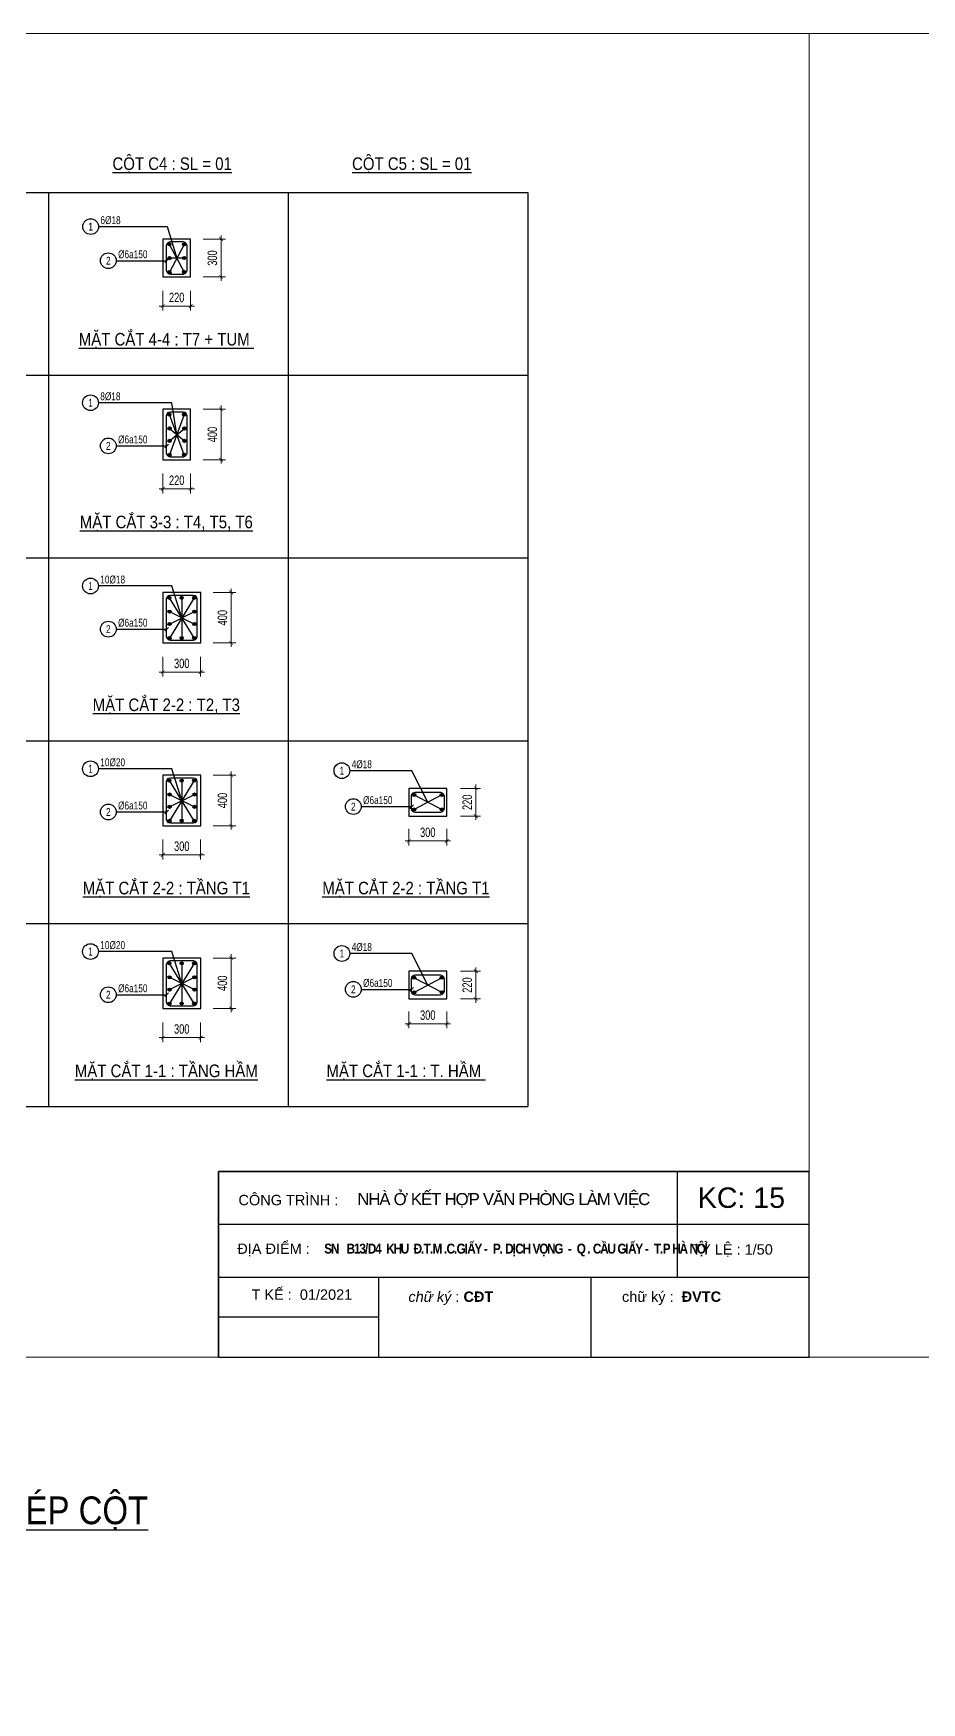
# Model space of a CAD drawing. Extents: x -165145 to 691808, y -202842 to 311040.
# Drawn here: x 641105 to 648149, y 172197 to 185438 of the extents above; entities that cross this region are included whole.
import ezdxf
from ezdxf.enums import TextEntityAlignment as Align

# ---------------------------------------------------------------- set-up
doc = ezdxf.new("R2010")
doc.units = 0
doc.header["$LTSCALE"] = 10
doc.header["$MEASUREMENT"] = 0
doc.linetypes.add('HIDDEN', pattern=[2.3807, 1.587, -0.7937])
doc.layers.get('0').update_dxf_attribs({"linetype": 'CONTINUOUS'})
doc.layers.get('Defpoints').update_dxf_attribs({"color": 5, "linetype": 'CONTINUOUS'})
doc.layers.add('GE_KC_NETKHUAT', color=9, linetype='HIDDEN', lineweight=20)
doc.layers.add('KHUNG', color=9, linetype='CONTINUOUS', lineweight=13)
for name, color, linetype in [('KC_BORDER', 3, 'CONTINUOUS'), ('KC_CHI', 1, 'CONTINUOUS'), ('KC_STEEL', 4, 'CONTINUOUS'), ('KC_STEEL_SNODE', 6, 'CONTINUOUS'), ('KC_TEXT_STEEL_NOTE', 2, 'CONTINUOUS'), ('KC_TEXT_TK', 2, 'CONTINUOUS'), ('KCS_BORDER', 3, 'CONTINUOUS'), ('KCS_DIM', 1, 'CONTINUOUS'), ('KCS_STEEL_SNODE', 6, 'CONTINUOUS'), ('KCS_TEXT', 2, 'CONTINUOUS')]:
    doc.layers.add(name, color=color, linetype=linetype)
doc.styles.add('KC_SMTEXT', font='arial.ttf', dxfattribs={"width": 0.7})
doc.styles.add('KCS_BIGTEXT', font='arial.ttf', dxfattribs={"width": 0.75})
doc.styles.add('KCS_SMTEXT', font='arial.ttf', dxfattribs={"width": 0.7})
doc.styles.add('SMTEXT', font='arial.ttf', dxfattribs={"width": 0.7})
doc.dimstyles.new('KCS_DIM30', dxfattribs={"dimtxt": 75, "dimasz": 30, "dimexe": 36, "dimexo": 100, "dimgap": 30, "dimtad": 1, "dimdec": 0, "dimzin": 13, "dimdsep": 46, "dimtxsty": 'KCS_SMTEXT', "dimblk": 'ARCHTICK', "dimcen": 0, "dimdle": 30, "dimclrd": 1, "dimclre": 1, "dimclrt": 2, "dimadec": 0, "dimazin": 0, "dimtfac": 1, "dimtdec": 0, "dimtix": 1, "dimtmove": 2, "dimatfit": 3, "dimfxl": 1, "dimtolj": 1, "dimtzin": 13, "dimarcsym": 0})

# ---------------------------------------------------------------- blocks, each defined once
blk = doc.blocks.new('KC_SNODE')
at = {"layer": 'KCS_STEEL_SNODE'}
blk.add_hatch(color=256, dxfattribs=at).paths.add_polyline_path([(12.5, 0, 1), (-12.5, 0, 1)])
blk.add_circle((0, 0), 12.5, dxfattribs=at)
blk = doc.blocks.new('_ArchTick')
at = {"color": 0, "linetype": 'ByBlock', "const_width": 0.15}
blk.add_lwpolyline([(-0.5, -0.5), (0.5, 0.5)], dxfattribs=at)
blk = doc.blocks.new('*D506')
at = {"layer": 'Defpoints', "color": 0, "ltscale": 0.05, "transparency": 16777216}
for p in [(1415298, -217963), (1415598, -217963), (1415298, -218184)]:
    blk.add_point(p, dxfattribs=at)
at = {"layer": 'KCS_DIM', "color": 1, "lineweight": -2, "ltscale": 0.05, "transparency": 16777216}
for p, q in [((1415298, -218063), (1415298, -218220)), ((1415598, -218063), (1415598, -218220)), ((1415628, -218184), (1415268, -218184))]:
    blk.add_line(p, q, dxfattribs=at)
at = {"layer": 'KCS_DIM', "color": 1, "lineweight": -2, "ltscale": 0.05, "transparency": 16777216, "xscale": 30, "yscale": 30, "zscale": 30, "rotation": 180}
blk.add_blockref('_ArchTick', (1415298, -218184), dxfattribs=at)
at = {"layer": 'KCS_DIM', "color": 1, "lineweight": -2, "ltscale": 0.05, "transparency": 16777216, "xscale": 30, "yscale": 30, "zscale": 30}
blk.add_blockref('_ArchTick', (1415598, -218184), dxfattribs=at)
at = {"layer": 'KCS_DIM', "color": 2, "ltscale": 0.05, "transparency": 16777216, "insert": (1415448, -218116), "char_height": 75, "attachment_point": 5, "style": 'KCS_SMTEXT'}
blk.add_mtext('\\A1;300', dxfattribs=at)
blk = doc.blocks.new('*D507')
at = {"layer": 'Defpoints', "color": 0, "ltscale": 0.05, "transparency": 16777216}
for p in [(1415598, -217553), (1415598, -217953), (1415840, -217953)]:
    blk.add_point(p, dxfattribs=at)
at = {"layer": 'KCS_DIM', "color": 1, "lineweight": -2, "ltscale": 0.05, "transparency": 16777216}
for p, q in [((1415840, -217523), (1415840, -217983)), ((1415698, -217553), (1415876, -217553)), ((1415698, -217953), (1415876, -217953))]:
    blk.add_line(p, q, dxfattribs=at)
at = {"layer": 'KCS_DIM', "color": 1, "lineweight": -2, "ltscale": 0.05, "transparency": 16777216, "xscale": 30, "yscale": 30, "zscale": 30}
for p, rotation in [((1415840, -217553), 90), ((1415840, -217953), 270)]:
    blk.add_blockref('_ArchTick', p, dxfattribs=dict(at, rotation=rotation))
at = {"layer": 'KCS_DIM', "color": 2, "ltscale": 0.05, "transparency": 16777216, "insert": (1415771, -217753), "char_height": 75, "attachment_point": 5, "rotation": 90, "style": 'KCS_SMTEXT'}
blk.add_mtext('\\A1;400', dxfattribs=at)
blk = doc.blocks.new('*D515')
at = {"layer": 'Defpoints', "color": 0, "ltscale": 0.05, "transparency": 16777216}
for p in [(1415298, -215060), (1415518, -215060), (1415298, -215281)]:
    blk.add_point(p, dxfattribs=at)
at = {"layer": 'KCS_DIM', "color": 1, "lineweight": -2, "ltscale": 0.05, "transparency": 16777216}
for p, q in [((1415298, -215160), (1415298, -215317)), ((1415518, -215160), (1415518, -215317)), ((1415548, -215281), (1415268, -215281))]:
    blk.add_line(p, q, dxfattribs=at)
at = {"layer": 'KCS_DIM', "color": 1, "lineweight": -2, "ltscale": 0.05, "transparency": 16777216, "xscale": 30, "yscale": 30, "zscale": 30, "rotation": 180}
blk.add_blockref('_ArchTick', (1415298, -215281), dxfattribs=at)
at = {"layer": 'KCS_DIM', "color": 1, "lineweight": -2, "ltscale": 0.05, "transparency": 16777216, "xscale": 30, "yscale": 30, "zscale": 30}
blk.add_blockref('_ArchTick', (1415518, -215281), dxfattribs=at)
at = {"layer": 'KCS_DIM', "color": 2, "ltscale": 0.05, "transparency": 16777216, "insert": (1415408, -215213), "char_height": 75, "attachment_point": 5, "style": 'KCS_SMTEXT'}
blk.add_mtext('\\A1;220', dxfattribs=at)
blk = doc.blocks.new('*D516')
at = {"layer": 'Defpoints', "color": 0, "ltscale": 0.05, "transparency": 16777216}
for p in [(1415518, -214650), (1415518, -215050), (1415760, -215050)]:
    blk.add_point(p, dxfattribs=at)
at = {"layer": 'KCS_DIM', "color": 1, "lineweight": -2, "ltscale": 0.05, "transparency": 16777216}
for p, q in [((1415760, -214620), (1415760, -215080)), ((1415618, -214650), (1415796, -214650)), ((1415618, -215050), (1415796, -215050))]:
    blk.add_line(p, q, dxfattribs=at)
at = {"layer": 'KCS_DIM', "color": 1, "lineweight": -2, "ltscale": 0.05, "transparency": 16777216, "xscale": 30, "yscale": 30, "zscale": 30}
for p, rotation in [((1415760, -214650), 90), ((1415760, -215050), 270)]:
    blk.add_blockref('_ArchTick', p, dxfattribs=dict(at, rotation=rotation))
at = {"layer": 'KCS_DIM', "color": 2, "ltscale": 0.05, "transparency": 16777216, "insert": (1415691, -214850), "char_height": 75, "attachment_point": 5, "rotation": 90, "style": 'KCS_SMTEXT'}
blk.add_mtext('\\A1;400', dxfattribs=at)
blk = doc.blocks.new('*D517')
at = {"layer": 'Defpoints', "color": 0, "ltscale": 0.05, "transparency": 16777216}
for p in [(1415298, -213610), (1415518, -213610), (1415298, -213831)]:
    blk.add_point(p, dxfattribs=at)
at = {"layer": 'KCS_DIM', "color": 1, "lineweight": -2, "ltscale": 0.05, "transparency": 16777216}
for p, q in [((1415548, -213831), (1415268, -213831)), ((1415298, -213710), (1415298, -213867)), ((1415518, -213710), (1415518, -213867))]:
    blk.add_line(p, q, dxfattribs=at)
at = {"layer": 'KCS_DIM', "color": 1, "lineweight": -2, "ltscale": 0.05, "transparency": 16777216, "xscale": 30, "yscale": 30, "zscale": 30, "rotation": 180}
blk.add_blockref('_ArchTick', (1415298, -213831), dxfattribs=at)
at = {"layer": 'KCS_DIM', "color": 1, "lineweight": -2, "ltscale": 0.05, "transparency": 16777216, "xscale": 30, "yscale": 30, "zscale": 30}
blk.add_blockref('_ArchTick', (1415518, -213831), dxfattribs=at)
at = {"layer": 'KCS_DIM', "color": 2, "ltscale": 0.05, "transparency": 16777216, "insert": (1415408, -213763), "char_height": 75, "attachment_point": 5, "style": 'KCS_SMTEXT'}
blk.add_mtext('\\A1;220', dxfattribs=at)
blk = doc.blocks.new('*D518')
at = {"layer": 'Defpoints', "color": 0, "ltscale": 0.05, "transparency": 16777216}
for p in [(1415518, -213300), (1415518, -213600), (1415760, -213600)]:
    blk.add_point(p, dxfattribs=at)
at = {"layer": 'KCS_DIM', "color": 1, "lineweight": -2, "ltscale": 0.05, "transparency": 16777216}
for p, q in [((1415618, -213300), (1415796, -213300)), ((1415760, -213270), (1415760, -213630)), ((1415618, -213600), (1415796, -213600))]:
    blk.add_line(p, q, dxfattribs=at)
at = {"layer": 'KCS_DIM', "color": 1, "lineweight": -2, "ltscale": 0.05, "transparency": 16777216, "xscale": 30, "yscale": 30, "zscale": 30}
for p, rotation in [((1415760, -213300), 90), ((1415760, -213600), 270)]:
    blk.add_blockref('_ArchTick', p, dxfattribs=dict(at, rotation=rotation))
at = {"layer": 'KCS_DIM', "color": 2, "ltscale": 0.05, "transparency": 16777216, "insert": (1415691, -213450), "char_height": 75, "attachment_point": 5, "rotation": 90, "style": 'KCS_SMTEXT'}
blk.add_mtext('\\A1;300', dxfattribs=at)
blk = doc.blocks.new('*D658')
at = {"layer": 'Defpoints', "color": 0, "ltscale": 0.05, "transparency": 16777216}
for p in [(1415298, -219413), (1415598, -219413), (1415298, -219634)]:
    blk.add_point(p, dxfattribs=at)
at = {"layer": 'KCS_DIM', "color": 1, "lineweight": -2, "ltscale": 0.05, "transparency": 16777216}
for p, q in [((1415298, -219513), (1415298, -219670)), ((1415598, -219513), (1415598, -219670)), ((1415628, -219634), (1415268, -219634))]:
    blk.add_line(p, q, dxfattribs=at)
at = {"layer": 'KCS_DIM', "color": 1, "lineweight": -2, "ltscale": 0.05, "transparency": 16777216, "xscale": 30, "yscale": 30, "zscale": 30, "rotation": 180}
blk.add_blockref('_ArchTick', (1415298, -219634), dxfattribs=at)
at = {"layer": 'KCS_DIM', "color": 1, "lineweight": -2, "ltscale": 0.05, "transparency": 16777216, "xscale": 30, "yscale": 30, "zscale": 30}
blk.add_blockref('_ArchTick', (1415598, -219634), dxfattribs=at)
at = {"layer": 'KCS_DIM', "color": 2, "ltscale": 0.05, "transparency": 16777216, "insert": (1415448, -219566), "char_height": 75, "attachment_point": 5, "style": 'KCS_SMTEXT'}
blk.add_mtext('\\A1;300', dxfattribs=at)
blk = doc.blocks.new('*D659')
at = {"layer": 'Defpoints', "color": 0, "ltscale": 0.05, "transparency": 16777216}
for p in [(1415598, -219003), (1415598, -219403), (1415840, -219403)]:
    blk.add_point(p, dxfattribs=at)
at = {"layer": 'KCS_DIM', "color": 1, "lineweight": -2, "ltscale": 0.05, "transparency": 16777216}
for p, q in [((1415698, -219003), (1415876, -219003)), ((1415840, -218973), (1415840, -219433)), ((1415698, -219403), (1415876, -219403))]:
    blk.add_line(p, q, dxfattribs=at)
at = {"layer": 'KCS_DIM', "color": 1, "lineweight": -2, "ltscale": 0.05, "transparency": 16777216, "xscale": 30, "yscale": 30, "zscale": 30}
for p, rotation in [((1415840, -219003), 90), ((1415840, -219403), 270)]:
    blk.add_blockref('_ArchTick', p, dxfattribs=dict(at, rotation=rotation))
at = {"layer": 'KCS_DIM', "color": 2, "ltscale": 0.05, "transparency": 16777216, "insert": (1415771, -219203), "char_height": 75, "attachment_point": 5, "rotation": 90, "style": 'KCS_SMTEXT'}
blk.add_mtext('\\A1;400', dxfattribs=at)
blk = doc.blocks.new('*D663')
at = {"layer": 'Defpoints', "color": 0, "ltscale": 0.05, "transparency": 16777216}
for p in [(1415298, -216513), (1415598, -216513), (1415298, -216734)]:
    blk.add_point(p, dxfattribs=at)
at = {"layer": 'KCS_DIM', "color": 1, "lineweight": -2, "ltscale": 0.05, "transparency": 16777216}
for p, q in [((1415298, -216613), (1415298, -216770)), ((1415598, -216613), (1415598, -216770)), ((1415628, -216734), (1415268, -216734))]:
    blk.add_line(p, q, dxfattribs=at)
at = {"layer": 'KCS_DIM', "color": 1, "lineweight": -2, "ltscale": 0.05, "transparency": 16777216, "xscale": 30, "yscale": 30, "zscale": 30, "rotation": 180}
blk.add_blockref('_ArchTick', (1415298, -216734), dxfattribs=at)
at = {"layer": 'KCS_DIM', "color": 1, "lineweight": -2, "ltscale": 0.05, "transparency": 16777216, "xscale": 30, "yscale": 30, "zscale": 30}
blk.add_blockref('_ArchTick', (1415598, -216734), dxfattribs=at)
at = {"layer": 'KCS_DIM', "color": 2, "ltscale": 0.05, "transparency": 16777216, "insert": (1415448, -216666), "char_height": 75, "attachment_point": 5, "style": 'KCS_SMTEXT'}
blk.add_mtext('\\A1;300', dxfattribs=at)
blk = doc.blocks.new('*D664')
at = {"layer": 'Defpoints', "color": 0, "ltscale": 0.05, "transparency": 16777216}
for p in [(1415598, -216103), (1415598, -216503), (1415840, -216503)]:
    blk.add_point(p, dxfattribs=at)
at = {"layer": 'KCS_DIM', "color": 1, "lineweight": -2, "ltscale": 0.05, "transparency": 16777216}
for p, q in [((1415840, -216073), (1415840, -216533)), ((1415698, -216103), (1415876, -216103)), ((1415698, -216503), (1415876, -216503))]:
    blk.add_line(p, q, dxfattribs=at)
at = {"layer": 'KCS_DIM', "color": 1, "lineweight": -2, "ltscale": 0.05, "transparency": 16777216, "xscale": 30, "yscale": 30, "zscale": 30}
for p, rotation in [((1415840, -216103), 90), ((1415840, -216503), 270)]:
    blk.add_blockref('_ArchTick', p, dxfattribs=dict(at, rotation=rotation))
at = {"layer": 'KCS_DIM', "color": 2, "ltscale": 0.05, "transparency": 16777216, "insert": (1415771, -216303), "char_height": 75, "attachment_point": 5, "rotation": 90, "style": 'KCS_SMTEXT'}
blk.add_mtext('\\A1;400', dxfattribs=at)
blk = doc.blocks.new('*D665')
at = {"layer": 'Defpoints', "color": 0, "ltscale": 0.05, "transparency": 16777216}
for p in [(1417559, -219107), (1417559, -219327), (1417780, -219327)]:
    blk.add_point(p, dxfattribs=at)
at = {"layer": 'KCS_DIM', "color": 1, "lineweight": -2, "ltscale": 0.05, "transparency": 16777216}
for p, q in [((1417659, -219107), (1417816, -219107)), ((1417780, -219077), (1417780, -219357)), ((1417659, -219327), (1417816, -219327))]:
    blk.add_line(p, q, dxfattribs=at)
at = {"layer": 'KCS_DIM', "color": 1, "lineweight": -2, "ltscale": 0.05, "transparency": 16777216, "xscale": 30, "yscale": 30, "zscale": 30}
for p, rotation in [((1417780, -219107), 90), ((1417780, -219327), 270)]:
    blk.add_blockref('_ArchTick', p, dxfattribs=dict(at, rotation=rotation))
at = {"layer": 'KCS_DIM', "color": 2, "ltscale": 0.05, "transparency": 16777216, "insert": (1417712, -219217), "char_height": 75, "attachment_point": 5, "rotation": 90, "style": 'KCS_SMTEXT'}
blk.add_mtext('\\A1;220', dxfattribs=at)
blk = doc.blocks.new('*D666')
at = {"layer": 'Defpoints', "color": 0, "ltscale": 0.05, "transparency": 16777216}
for p in [(1417249, -219327), (1417549, -219327), (1417549, -219524)]:
    blk.add_point(p, dxfattribs=at)
at = {"layer": 'KCS_DIM', "color": 1, "lineweight": -2, "ltscale": 0.05, "transparency": 16777216}
for p, q in [((1417219, -219524), (1417579, -219524)), ((1417249, -219427), (1417249, -219560)), ((1417549, -219427), (1417549, -219560))]:
    blk.add_line(p, q, dxfattribs=at)
at = {"layer": 'KCS_DIM', "color": 1, "lineweight": -2, "ltscale": 0.05, "transparency": 16777216, "xscale": 30, "yscale": 30, "zscale": 30, "rotation": 180}
blk.add_blockref('_ArchTick', (1417249, -219524), dxfattribs=at)
at = {"layer": 'KCS_DIM', "color": 1, "lineweight": -2, "ltscale": 0.05, "transparency": 16777216, "xscale": 30, "yscale": 30, "zscale": 30}
blk.add_blockref('_ArchTick', (1417549, -219524), dxfattribs=at)
at = {"layer": 'KCS_DIM', "color": 2, "ltscale": 0.05, "transparency": 16777216, "insert": (1417399, -219456), "char_height": 75, "attachment_point": 5, "style": 'KCS_SMTEXT'}
blk.add_mtext('\\A1;300', dxfattribs=at)
blk = doc.blocks.new('*D667')
at = {"layer": 'Defpoints', "color": 0, "ltscale": 0.05, "transparency": 16777216}
for p in [(1417559, -217657), (1417559, -217877), (1417780, -217877)]:
    blk.add_point(p, dxfattribs=at)
at = {"layer": 'KCS_DIM', "color": 1, "lineweight": -2, "ltscale": 0.05, "transparency": 16777216}
for p, q in [((1417659, -217657), (1417816, -217657)), ((1417780, -217627), (1417780, -217907)), ((1417659, -217877), (1417816, -217877))]:
    blk.add_line(p, q, dxfattribs=at)
at = {"layer": 'KCS_DIM', "color": 1, "lineweight": -2, "ltscale": 0.05, "transparency": 16777216, "xscale": 30, "yscale": 30, "zscale": 30}
for p, rotation in [((1417780, -217657), 90), ((1417780, -217877), 270)]:
    blk.add_blockref('_ArchTick', p, dxfattribs=dict(at, rotation=rotation))
at = {"layer": 'KCS_DIM', "color": 2, "ltscale": 0.05, "transparency": 16777216, "insert": (1417712, -217767), "char_height": 75, "attachment_point": 5, "rotation": 90, "style": 'KCS_SMTEXT'}
blk.add_mtext('\\A1;220', dxfattribs=at)
blk = doc.blocks.new('*D668')
at = {"layer": 'Defpoints', "color": 0, "ltscale": 0.05, "transparency": 16777216}
for p in [(1417249, -217877), (1417549, -217877), (1417549, -218074)]:
    blk.add_point(p, dxfattribs=at)
at = {"layer": 'KCS_DIM', "color": 1, "lineweight": -2, "ltscale": 0.05, "transparency": 16777216}
for p, q in [((1417219, -218074), (1417579, -218074)), ((1417249, -217977), (1417249, -218110)), ((1417549, -217977), (1417549, -218110))]:
    blk.add_line(p, q, dxfattribs=at)
at = {"layer": 'KCS_DIM', "color": 1, "lineweight": -2, "ltscale": 0.05, "transparency": 16777216, "xscale": 30, "yscale": 30, "zscale": 30, "rotation": 180}
blk.add_blockref('_ArchTick', (1417249, -218074), dxfattribs=at)
at = {"layer": 'KCS_DIM', "color": 1, "lineweight": -2, "ltscale": 0.05, "transparency": 16777216, "xscale": 30, "yscale": 30, "zscale": 30}
blk.add_blockref('_ArchTick', (1417549, -218074), dxfattribs=at)
at = {"layer": 'KCS_DIM', "color": 2, "ltscale": 0.05, "transparency": 16777216, "insert": (1417399, -218006), "char_height": 75, "attachment_point": 5, "style": 'KCS_SMTEXT'}
blk.add_mtext('\\A1;300', dxfattribs=at)
blk = doc.blocks.new('A$Ccffc6bf1')
at = {"layer": 'KC_BORDER', "ltscale": 0.05}
for p, q in [((69343.9, 29868.4), (69123.9, 29868.4)), ((69123.9, 29868.4), (69123.9, 29568.4)), ((69343.9, 29568.4), (69343.9, 29868.4)), ((69123.9, 29568.4), (69343.9, 29568.4)), ((69343.9, 28518.4), (69123.9, 28518.4)), ((69343.9, 28518.4), (69123.9, 28518.4)), ((69123.9, 28518.4), (69123.9, 28118.4)), ((69343.9, 28118.4), (69343.9, 28518.4)), ((69123.9, 28118.4), (69343.9, 28118.4)), ((69423.9, 27064.9), (69123.9, 27064.9)), ((69423.9, 27064.9), (69123.9, 27064.9)), ((69123.9, 27064.9), (69123.9, 26664.9)), ((69423.9, 26664.9), (69423.9, 27064.9)), ((69123.9, 26664.9), (69423.9, 26664.9)), ((69423.9, 25614.9), (69123.9, 25614.9)), ((69423.9, 25614.9), (69123.9, 25614.9)), ((69123.9, 25614.9), (69123.9, 25214.9)), ((69423.9, 25214.9), (69423.9, 25614.9)), ((71374.7, 25511.1), (71074.7, 25511.1)), ((71074.7, 25511.1), (71074.7, 25291.1)), ((71374.7, 25291.1), (71374.7, 25511.1)), ((71074.7, 25291.1), (71374.7, 25291.1)), ((69123.9, 25214.9), (69423.9, 25214.9)), ((69423.9, 24164.9), (69123.9, 24164.9)), ((69423.9, 24164.9), (69123.9, 24164.9)), ((69123.9, 24164.9), (69123.9, 23764.9)), ((69423.9, 23764.9), (69423.9, 24164.9)), ((71374.7, 24061.1), (71074.7, 24061.1)), ((71074.7, 24061.1), (71074.7, 23841.1)), ((71374.7, 23841.1), (71374.7, 24061.1)), ((71074.7, 23841.1), (71374.7, 23841.1)), ((69123.9, 23764.9), (69423.9, 23764.9))]:
    blk.add_line(p, q, dxfattribs=at)
at = {"layer": 'KC_CHI', "ltscale": 0.05}
for p, q in [((68613.9, 29967.3), (69157.9, 29967.3)), ((68613.9, 29967.3), (69157.9, 29967.3)), ((69291.9, 29608.1), (69175.9, 29826.4)), ((69291.9, 29826.4), (69176.6, 29607.1)), ((68753.9, 29696.7), (69153.9, 29696.7)), ((68753.9, 29696.7), (69153.9, 29696.7)), ((69291.9, 28158.1), (69175.9, 28476.4)), ((69291.9, 28476.4), (69176.6, 28157.1)), ((68753.9, 28227.7), (69153.9, 28227.7)), ((68753.9, 28227.7), (69153.9, 28227.7)), ((69371.9, 26704.6), (69175.9, 27022.9)), ((69371.9, 27022.9), (69176.6, 26703.6)), ((68753.9, 26774.2), (69153.9, 26774.2)), ((68753.9, 26774.2), (69153.9, 26774.2)), ((69371.9, 25254.6), (69175.9, 25572.9)), ((69371.9, 25572.9), (69176.6, 25253.6)), ((71116.7, 25459.1), (71336, 25343.8)), ((71335, 25459.1), (71116.7, 25343.1)), ((68753.9, 25324.2), (69153.9, 25324.2)), ((68753.9, 25324.2), (69153.9, 25324.2)), ((70696.7, 25366.8), (71096.7, 25366.8)), ((70696.7, 25366.8), (71096.7, 25366.8)), ((69371.9, 23804.6), (69175.9, 24122.9)), ((69371.9, 24122.9), (69176.6, 23803.6)), ((71116.7, 24009.1), (71336, 23893.8)), ((71335, 24009.1), (71116.7, 23893.1)), ((68753.9, 23874.2), (69153.9, 23874.2)), ((68753.9, 23874.2), (69153.9, 23874.2)), ((70696.7, 23916.8), (71096.7, 23916.8)), ((70696.7, 23916.8), (71096.7, 23916.8))]:
    blk.add_line(p, q, dxfattribs=at)
at = {"layer": 'KC_CHI', "color": 3, "ltscale": 0.05}
for p, q in [((69139.8, 29682.6), (69167.9, 29710.7)), ((69139.8, 28213.6), (69167.9, 28241.8)), ((69139.8, 26760.1), (69167.9, 26788.3)), ((69139.8, 25310.1), (69167.9, 25338.3)), ((71082.6, 25352.7), (71110.7, 25380.9)), ((69139.8, 23860.1), (69167.9, 23888.3)), ((71082.6, 23902.7), (71110.7, 23930.9))]:
    blk.add_line(p, q, dxfattribs=at)
at = {"layer": 'KC_STEEL', "ltscale": 0.05}
for p, q in [((69153.9, 29818.4), (69157.9, 29833.4)), ((69153.9, 29818.4), (69157.9, 29833.4)), ((69153.9, 29718.4), (69153.9, 29818.4)), ((69153.9, 29618.4), (69153.9, 29818.4)), ((69157.9, 29833.4), (69168.9, 29844.4)), ((69157.9, 29833.4), (69168.9, 29844.4)), ((69168.9, 29844.4), (69183.9, 29848.4)), ((69168.9, 29844.4), (69183.9, 29848.4)), ((69183.9, 29848.4), (69283.9, 29848.4)), ((69183.9, 29848.4), (69283.9, 29848.4)), ((69283.9, 29848.4), (69298.9, 29844.4)), ((69283.9, 29848.4), (69298.9, 29844.4)), ((69298.9, 29844.4), (69309.8, 29833.4)), ((69298.9, 29844.4), (69309.8, 29833.4)), ((69309.8, 29833.4), (69313.9, 29818.4)), ((69309.8, 29833.4), (69313.9, 29818.4)), ((69313.9, 29818.4), (69313.9, 29718.4)), ((69313.9, 29818.4), (69313.9, 29618.4)), ((69157.9, 29603.4), (69153.9, 29618.4)), ((69168.9, 29592.5), (69157.9, 29603.4)), ((69183.9, 29588.4), (69168.9, 29592.5)), ((69283.9, 29588.4), (69183.9, 29588.4)), ((69298.9, 29592.5), (69283.9, 29588.4)), ((69309.8, 29603.4), (69298.9, 29592.5)), ((69313.9, 29618.4), (69309.8, 29603.4)), ((69153.9, 28468.4), (69157.9, 28483.4)), ((69153.9, 28468.4), (69157.9, 28483.4)), ((69153.9, 28268.4), (69153.9, 28468.4)), ((69153.9, 28168.4), (69153.9, 28468.4)), ((69157.9, 28483.4), (69168.9, 28494.4)), ((69157.9, 28483.4), (69168.9, 28494.4)), ((69168.9, 28494.4), (69183.9, 28498.4)), ((69168.9, 28494.4), (69183.9, 28498.4)), ((69183.9, 28498.4), (69283.9, 28498.4)), ((69183.9, 28498.4), (69283.9, 28498.4)), ((69283.9, 28498.4), (69298.9, 28494.4)), ((69283.9, 28498.4), (69298.9, 28494.4)), ((69298.9, 28494.4), (69309.8, 28483.4)), ((69298.9, 28494.4), (69309.8, 28483.4)), ((69309.8, 28483.4), (69313.9, 28468.4)), ((69309.8, 28483.4), (69313.9, 28468.4)), ((69313.9, 28468.4), (69313.9, 28268.4)), ((69313.9, 28468.4), (69313.9, 28168.4)), ((69157.9, 28153.4), (69153.9, 28168.4)), ((69168.9, 28142.5), (69157.9, 28153.4)), ((69183.9, 28138.4), (69168.9, 28142.5)), ((69283.9, 28138.4), (69183.9, 28138.4)), ((69298.9, 28142.5), (69283.9, 28138.4)), ((69309.8, 28153.4), (69298.9, 28142.5)), ((69313.9, 28168.4), (69309.8, 28153.4)), ((69153.9, 27014.9), (69157.9, 27029.9)), ((69153.9, 27014.9), (69157.9, 27029.9)), ((69153.9, 26814.9), (69153.9, 27014.9)), ((69153.9, 26714.9), (69153.9, 27014.9)), ((69157.9, 27029.9), (69168.9, 27040.9)), ((69157.9, 27029.9), (69168.9, 27040.9)), ((69168.9, 27040.9), (69183.9, 27044.9)), ((69168.9, 27040.9), (69183.9, 27044.9)), ((69183.9, 27044.9), (69363.9, 27044.9)), ((69183.9, 27044.9), (69363.9, 27044.9)), ((69363.9, 27044.9), (69378.9, 27040.9)), ((69363.9, 27044.9), (69378.9, 27040.9)), ((69378.9, 27040.9), (69389.8, 27029.9)), ((69378.9, 27040.9), (69389.8, 27029.9)), ((69389.8, 27029.9), (69393.9, 27014.9)), ((69389.8, 27029.9), (69393.9, 27014.9)), ((69393.9, 27014.9), (69393.9, 26814.9)), ((69393.9, 27014.9), (69393.9, 26714.9)), ((69157.9, 26699.9), (69153.9, 26714.9)), ((69168.9, 26689), (69157.9, 26699.9)), ((69183.9, 26684.9), (69168.9, 26689)), ((69363.9, 26684.9), (69183.9, 26684.9)), ((69378.9, 26689), (69363.9, 26684.9)), ((69389.8, 26699.9), (69378.9, 26689)), ((69393.9, 26714.9), (69389.8, 26699.9)), ((69153.9, 25564.9), (69157.9, 25579.9)), ((69153.9, 25564.9), (69157.9, 25579.9)), ((69153.9, 25364.9), (69153.9, 25564.9)), ((69153.9, 25264.9), (69153.9, 25564.9)), ((69157.9, 25579.9), (69168.9, 25590.9)), ((69157.9, 25579.9), (69168.9, 25590.9)), ((69168.9, 25590.9), (69183.9, 25594.9)), ((69168.9, 25590.9), (69183.9, 25594.9)), ((69183.9, 25594.9), (69363.9, 25594.9)), ((69183.9, 25594.9), (69363.9, 25594.9)), ((69363.9, 25594.9), (69378.9, 25590.9)), ((69363.9, 25594.9), (69378.9, 25590.9)), ((69378.9, 25590.9), (69389.8, 25579.9)), ((69378.9, 25590.9), (69389.8, 25579.9)), ((69389.8, 25579.9), (69393.9, 25564.9)), ((69389.8, 25579.9), (69393.9, 25564.9)), ((69393.9, 25564.9), (69393.9, 25364.9)), ((69393.9, 25564.9), (69393.9, 25264.9)), ((71094.7, 25451.1), (71098.7, 25466.1)), ((71094.7, 25451.1), (71098.7, 25466.1)), ((71094.7, 25351.1), (71094.7, 25451.1)), ((71094.7, 25351.1), (71094.7, 25451.1)), ((71098.7, 25466.1), (71109.7, 25477.1)), ((71098.7, 25466.1), (71109.7, 25477.1)), ((71109.7, 25477.1), (71124.7, 25481.1)), ((71109.7, 25477.1), (71124.7, 25481.1)), ((71124.7, 25481.1), (71324.7, 25481.1)), ((71124.7, 25481.1), (71324.7, 25481.1)), ((71324.7, 25481.1), (71339.7, 25477.1)), ((71339.7, 25477.1), (71350.7, 25466.1)), ((71350.7, 25466.1), (71354.7, 25451.1)), ((71354.7, 25451.1), (71354.7, 25351.1)), ((71098.7, 25336.1), (71094.7, 25351.1)), ((71098.7, 25336.1), (71094.7, 25351.1)), ((71109.7, 25325.1), (71098.7, 25336.1)), ((71109.7, 25325.1), (71098.7, 25336.1)), ((71124.7, 25321.1), (71109.7, 25325.1)), ((71124.7, 25321.1), (71109.7, 25325.1)), ((71324.7, 25321.1), (71124.7, 25321.1)), ((71324.7, 25321.1), (71124.7, 25321.1)), ((71339.7, 25325.1), (71324.7, 25321.1)), ((71350.7, 25336.1), (71339.7, 25325.1)), ((71354.7, 25351.1), (71350.7, 25336.1)), ((69157.9, 25249.9), (69153.9, 25264.9)), ((69168.9, 25239), (69157.9, 25249.9)), ((69183.9, 25234.9), (69168.9, 25239)), ((69363.9, 25234.9), (69183.9, 25234.9)), ((69378.9, 25239), (69363.9, 25234.9)), ((69389.8, 25249.9), (69378.9, 25239)), ((69393.9, 25264.9), (69389.8, 25249.9)), ((69153.9, 24114.9), (69157.9, 24129.9)), ((69153.9, 24114.9), (69157.9, 24129.9)), ((69153.9, 23914.9), (69153.9, 24114.9)), ((69153.9, 23814.9), (69153.9, 24114.9)), ((69157.9, 24129.9), (69168.9, 24140.9)), ((69157.9, 24129.9), (69168.9, 24140.9)), ((69168.9, 24140.9), (69183.9, 24144.9)), ((69168.9, 24140.9), (69183.9, 24144.9)), ((69183.9, 24144.9), (69363.9, 24144.9)), ((69183.9, 24144.9), (69363.9, 24144.9)), ((69363.9, 24144.9), (69378.9, 24140.9)), ((69363.9, 24144.9), (69378.9, 24140.9)), ((69378.9, 24140.9), (69389.8, 24129.9)), ((69378.9, 24140.9), (69389.8, 24129.9)), ((69389.8, 24129.9), (69393.9, 24114.9)), ((69389.8, 24129.9), (69393.9, 24114.9)), ((69393.9, 24114.9), (69393.9, 23914.9)), ((69393.9, 24114.9), (69393.9, 23814.9)), ((71094.7, 24001.1), (71098.7, 24016.1)), ((71094.7, 24001.1), (71098.7, 24016.1)), ((71094.7, 23901.1), (71094.7, 24001.1)), ((71094.7, 23901.1), (71094.7, 24001.1)), ((71098.7, 24016.1), (71109.7, 24027.1)), ((71098.7, 24016.1), (71109.7, 24027.1)), ((71109.7, 24027.1), (71124.7, 24031.1)), ((71109.7, 24027.1), (71124.7, 24031.1)), ((71124.7, 24031.1), (71324.7, 24031.1)), ((71124.7, 24031.1), (71324.7, 24031.1)), ((71324.7, 24031.1), (71339.7, 24027.1)), ((71339.7, 24027.1), (71350.7, 24016.1)), ((71350.7, 24016.1), (71354.7, 24001.1)), ((71354.7, 24001.1), (71354.7, 23901.1)), ((71098.7, 23886.1), (71094.7, 23901.1)), ((71098.7, 23886.1), (71094.7, 23901.1)), ((71109.7, 23875.1), (71098.7, 23886.1)), ((71109.7, 23875.1), (71098.7, 23886.1)), ((71124.7, 23871.1), (71109.7, 23875.1)), ((71124.7, 23871.1), (71109.7, 23875.1)), ((71324.7, 23871.1), (71124.7, 23871.1)), ((71324.7, 23871.1), (71124.7, 23871.1)), ((71339.7, 23875.1), (71324.7, 23871.1)), ((71350.7, 23886.1), (71339.7, 23875.1)), ((71354.7, 23901.1), (71350.7, 23886.1)), ((69157.9, 23799.9), (69153.9, 23814.9)), ((69168.9, 23789), (69157.9, 23799.9)), ((69183.9, 23784.9), (69168.9, 23789)), ((69363.9, 23784.9), (69183.9, 23784.9)), ((69378.9, 23789), (69363.9, 23784.9)), ((69389.8, 23799.9), (69378.9, 23789)), ((69393.9, 23814.9), (69389.8, 23799.9))]:
    blk.add_line(p, q, dxfattribs=at)
at = {"layer": 'KC_TEXT_TK', "color": 1, "ltscale": 0.05}
for centre in [(68551.4, 29967.3), (68551.4, 29967.3), (68691.4, 29696.7), (68691.4, 29696.7), (68550.3, 28570.2), (68550.3, 28570.2), (68691.4, 28227.7), (68691.4, 28227.7), (68550.3, 27116.7), (68550.3, 27116.7), (68691.4, 26774.2), (68691.4, 26774.2), (68550.3, 25666.7), (68550.3, 25666.7), (70543.8, 25651.4), (70543.8, 25651.4), (70634.2, 25366.8), (70634.2, 25366.8), (68691.4, 25324.2), (68691.4, 25324.2), (68550.3, 24216.7), (68550.3, 24216.7), (70543.8, 24201.4), (70543.8, 24201.4), (70634.2, 23916.8), (70634.2, 23916.8), (68691.4, 23874.2), (68691.4, 23874.2)]:
    blk.add_circle(centre, 62.5, dxfattribs=at)
at = {"layer": 'KCS_BORDER', "ltscale": 0.05}
for p, q in [((69564.9, 21000), (69564.9, 22473.1)), ((69564.9, 22473.1), (74250, 22473.1))]:
    blk.add_line(p, q, dxfattribs=at)
blk.add_lwpolyline([(74250, 22473.1), (69564.9, 22473.1), (69564.9, 21000), (74250, 21000)], close=True, dxfattribs=at)
at = {"layer": 'KCS_DIM', "ltscale": 0.05}
for p, q in [((64417.5, 30239), (68859.4, 30239)), ((68217.5, 30239), (68217.5, 24439)), ((68217.5, 30239), (68217.5, 24439)), ((68217.5, 30239), (68217.5, 22989)), ((68859.4, 30239), (72017.5, 30239)), ((70117.5, 30239), (70117.5, 24439)), ((70117.5, 30239), (70117.5, 22989)), ((72017.5, 30239), (72017.5, 25889)), ((69164.1, 29718.4), (69304.4, 29718.4)), ((64417.5, 28789), (68859.4, 28789)), ((68859.4, 28789), (72017.5, 28789)), ((72017.5, 28789), (72017.5, 22989)), ((69177.1, 28366.4), (69295.1, 28268.4)), ((69177.1, 28268.4), (69295.1, 28366.4)), ((64417.5, 27339), (68859.4, 27339)), ((68859.4, 27339), (72017.5, 27339)), ((69177.1, 26912.9), (69375.1, 26814.9)), ((69177.1, 26814.9), (69375.1, 26912.9)), ((62517.5, 25889), (70117.5, 25889)), ((64417.5, 25889), (72017.5, 25889)), ((69177.1, 25462.9), (69375.1, 25364.9)), ((69177.1, 25364.9), (69375.1, 25462.9)), ((62517.5, 24439), (72017.5, 24439)), ((69177.1, 24012.9), (69375.1, 23914.9)), ((69177.1, 23914.9), (69375.1, 24012.9)), ((62517.5, 22989), (72017.5, 22989)), ((73202.6, 22473.1), (73202.6, 21635.2)), ((69564.9, 22054.1), (74250, 22054.1)), ((69564.9, 21635.2), (74250, 21635.2)), ((70836.7, 21000), (70836.7, 21635.2)), ((72520, 21000), (72520, 21635.2)), ((69564.9, 21318.7), (70836.7, 21318.7))]:
    blk.add_line(p, q, dxfattribs=at)
at = {"layer": 'KCS_DIM'}
blk.add_line((69157.9, 29967.3), (69233.9, 29717.3), dxfattribs=at)
at = {"layer": 'KCS_DIM', "ltscale": 0.7}
for p, q in [((69273.5, 27022.9), (69273.5, 26704.6)), ((69273.5, 25572.9), (69273.5, 25254.6)), ((69273.5, 24122.9), (69273.5, 23804.6))]:
    blk.add_line(p, q, dxfattribs=at)
at = {"layer": 'KCS_DIM', "ltscale": 0.05}
blk.add_lwpolyline([(69233.9, 28317.3), (69194.9, 28570.5), (68612.8, 28570.2)], dxfattribs=at)
at = {"layer": 'KCS_DIM', "ltscale": 0.7}
for points in [[(69273.5, 26863.8), (69194.9, 27117), (68612.8, 27116.7)], [(69273.5, 25413.8), (69194.9, 25667), (68612.8, 25666.7)], [(69273.5, 23963.8), (69194.9, 24217), (68612.8, 24216.7)]]:
    blk.add_lwpolyline(points, dxfattribs=at)
at = {"layer": 'KCS_DIM'}
for points in [[(71226.3, 25401.4), (71098, 25651.4), (70606.3, 25651.4)], [(71226.3, 23951.4), (71098, 24201.4), (70606.3, 24201.4)]]:
    blk.add_lwpolyline(points, dxfattribs=at)
at = {"layer": 'KHUNG', "color": 7}
for points in [[(59400, 21000), (74250, 21000), (74250, 31500), (59400, 31500)], [(74250, 21000), (89100, 21000), (89100, 31500), (74250, 31500)], [(59400, 0), (89100, 0), (89100, 21000), (59400, 21000)]]:
    blk.add_lwpolyline(points, close=True, dxfattribs=at)
at = {"layer": 'KC_STEEL_SNODE'}
for p in [(69175.9, 29826.4), (69175.9, 29826.4), (69291.9, 29826.4), (69291.9, 29826.4), (69176.6, 29717.4), (69176.6, 29717.4), (69291.9, 29718.4), (69291.9, 29718.4), (69176.6, 29607.1), (69176.6, 29607.1), (69291.9, 29608.1), (69291.9, 29608.1), (69175.9, 28476.4), (69175.9, 28476.4), (69291.9, 28476.4), (69291.9, 28476.4), (69177.1, 28366.4), (69295.1, 28366.4), (69177.1, 28268.4), (69295.1, 28268.4), (69176.6, 28157.1), (69176.6, 28157.1), (69291.9, 28158.1), (69291.9, 28158.1), (69175.9, 27022.9), (69175.9, 27022.9), (69273.5, 27022.9), (69371.9, 27022.9), (69371.9, 27022.9), (69177.1, 26912.9), (69375.1, 26912.9), (69177.1, 26814.9), (69375.1, 26814.9), (69176.6, 26703.6), (69176.6, 26703.6), (69273.5, 26704.6), (69371.9, 26704.6), (69371.9, 26704.6), (69175.9, 25572.9), (69175.9, 25572.9), (69273.5, 25572.9), (69371.9, 25572.9), (69371.9, 25572.9), (69177.1, 25462.9), (69375.1, 25462.9), (69177.1, 25364.9), (69375.1, 25364.9), (69176.6, 25253.6), (69176.6, 25253.6), (69273.5, 25254.6), (69371.9, 25254.6), (69371.9, 25254.6), (69175.9, 24122.9), (69175.9, 24122.9), (69273.5, 24122.9), (69371.9, 24122.9), (69371.9, 24122.9), (69177.1, 24012.9), (69375.1, 24012.9), (69177.1, 23914.9), (69375.1, 23914.9), (69176.6, 23803.6), (69176.6, 23803.6), (69273.5, 23804.6), (69371.9, 23804.6), (69371.9, 23804.6)]:
    blk.add_blockref('KC_SNODE', p, dxfattribs=at)
at = {"layer": 'KC_STEEL_SNODE', "rotation": 90}
for p in [(71116.7, 25459.1), (71116.7, 25459.1), (71335, 25459.1), (71335, 25459.1), (71116.7, 25343.1), (71116.7, 25343.1), (71336, 25343.8), (71336, 25343.8), (71116.7, 24009.1), (71116.7, 24009.1), (71335, 24009.1), (71335, 24009.1), (71116.7, 23893.1), (71116.7, 23893.1), (71336, 23893.8), (71336, 23893.8)]:
    blk.add_blockref('KC_SNODE', p, dxfattribs=at)
at = {"layer": 'KC_TEXT_STEEL_NOTE', "ltscale": 0.05, "style": 'KC_SMTEXT', "width": 0.75}
for s, p in [('6%%C18 ', (68628.9, 29987.3)), ('%%C6a150', (68768.9, 29716.7)), ('8%%C18 ', (68627.8, 28590.2)), ('%%C6a150', (68768.9, 28247.7)), ('10%%C18 ', (68627.8, 27136.7)), ('%%C6a150', (68768.9, 26794.2)), ('10%%C20 ', (68627.8, 25686.7)), ('4%%C18 ', (70621.3, 25671.4)), ('%%C6a150', (70711.7, 25386.8)), ('%%C6a150', (68768.9, 25344.2)), ('10%%C20 ', (68627.8, 24236.7)), ('4%%C18 ', (70621.3, 24221.4)), ('%%C6a150', (70711.7, 23936.8)), ('%%C6a150', (68768.9, 23894.2))]:
    blk.add_text(s, height=62.5, dxfattribs=at).set_placement(p)
at = {"layer": 'KC_TEXT_TK', "ltscale": 0.05, "style": 'KC_SMTEXT', "width": 0.75}
for s, p in [('1', (68551.4, 29967.3)), ('2', (68691.4, 29696.7)), ('1', (68550.3, 28570.2)), ('2', (68691.4, 28227.7)), ('1', (68550.3, 27116.7)), ('2', (68691.4, 26774.2)), ('1', (68550.3, 25666.7)), ('1', (70543.8, 25651.4)), ('2', (68691.4, 25324.2)), ('2', (70634.2, 25366.8)), ('1', (68550.3, 24216.7)), ('1', (70543.8, 24201.4)), ('2', (68691.4, 23874.2)), ('2', (70634.2, 23916.8))]:
    blk.add_text(s, height=62.5, dxfattribs=at).set_placement(p, align=Align.MIDDLE_CENTER)
at = {"layer": 'KCS_DIM', "ltscale": 0.05, "attachment_point": 1}
for s, insert, char_height, width, style in [('{\\W1;CÔNG TRÌNH :}', (69723.8, 22286.9), 82.294, 2512.952, 'KCS_SMTEXT'), ('{\\W1;\\T0.9;NHÀ Ở KẾT HỢP VĂN PHÒNG LÀM VIỆC}', (70666.2, 22301.3), 95.76, 2548.399, 'KCS_SMTEXT'), ('{\\W1;KC: 15}', (73366.1, 22345.6), 162.094, 3593.992, 'KCS_SMTEXT'), ('{\\W1;ĐỊA ĐIỂM :}', (69714.4, 21900.9), 82.294, 2512.952, 'KCS_SMTEXT'), ('{\\fArial|b1|i0|c0|p34;\\W0.85;\\T0.75; SN   B13/D4  KHU  Đ.T.M .C.GIẤY -  P. DỊCH VỌNG  -  Q . CẦU GIẤY -  T.P HÀ NỘI}', (70381.1, 21899.9), 79.008, 2926.145, 'SMTEXT'), ('{\\W1;TỶ LỆ : 1/50}', (73321.9, 21894.9), 82.294, 2512.952, 'KCS_SMTEXT'), ('{\\W1;T KẾ :  01/2021}', (69827.1, 21536.9), 82.294, 2512.952, 'KCS_SMTEXT'), ('{\\fArial|b0|i1|c0|p34;\\W1;chữ ký\\fArial|b0|i0|c0|p34; : \\fArial|b1|i0|c0|p34;CĐT}', (71071.2, 21520.4), 82.294, 2512.952, 'KCS_SMTEXT'), ('{\\W1;chữ ký :  \\fArial|b1|i0|c0|p34;ĐVTC}', (72765, 21520.4), 82.294, 2512.952, 'KCS_SMTEXT')]:
    blk.add_mtext(s, dxfattribs=dict(at, insert=insert, char_height=char_height, width=width, style=style))
at = {"layer": 'KCS_TEXT', "color": 4, "ltscale": 0.05, "style": 'KCS_BIGTEXT', "width": 0.85}
for s, height, p in [('%%UCỘT C4 : SL = 01', 100, (69197.7, 30416.5)), ('%%UCỘT C5 : SL = 01', 100, (71097.7, 30416.5)), ('%%UMẶT CẮT 4-4 : T7 + TUM ', 100, (69151.4, 29024)), ('%%UMẶT CẮT 3-3 : T4, T5, T6', 100, (69151.4, 27574)), ('%%UMẶT CẮT 2-2 : T2, T3', 100, (69151.4, 26124)), ('%%UMẶT CẮT 2-2 : TẦNG T1', 100, (69151.4, 24670.5)), ('%%UMẶT CẮT 2-2 : TẦNG T1', 100, (71051.4, 24670.5)), ('%%UMẶT CẮT 1-1 : TẦNG HẦM', 100, (69151.4, 23220.5)), ('%%UMẶT CẮT 1-1 : T. HẦM ', 100, (71051.4, 23220.5)), ('%%UBẢNG CHI TIẾT MẶT CẮT THÉP CỘT', 219.912, (66751.7, 19674.6))]:
    blk.add_text(s, height=height, dxfattribs=at).set_placement(p, align=Align.CENTER)
at = {"layer": 'KCS_DIM', "ltscale": 0.05}
for base, p1, p2, picture, middle in [((69585.4, 29568.4), (69343.9, 29868.4), (69343.9, 29568.4), '*D518', (69517.1, 29718.4)), ((69585.4, 28118.4), (69343.9, 28518.4), (69343.9, 28118.4), '*D516', (69517.1, 28318.4)), ((69665.4, 26664.9), (69423.9, 27064.9), (69423.9, 26664.9), '*D664', (69597.1, 26864.9)), ((69665.4, 25214.9), (69423.9, 25614.9), (69423.9, 25214.9), '*D507', (69597.1, 25414.9)), ((71606.1, 25291.1), (71384.7, 25511.1), (71384.7, 25291.1), '*D667', (71537.8, 25401.1)), ((69665.4, 23764.9), (69423.9, 24164.9), (69423.9, 23764.9), '*D659', (69597.1, 23964.9)), ((71606.1, 23841.1), (71384.7, 24061.1), (71384.7, 23841.1), '*D665', (71537.8, 23951.1))]:
    dim = blk.add_linear_dim(base=base, p1=p1, p2=p2, angle=90, dimstyle='KCS_DIM30', dxfattribs=at)
    dim.commit()
    dim.dimension.update_dxf_attribs({"geometry": picture, "text_midpoint": middle, "insert": (-1346174.3, 243168)})
for base, p1, p2, picture, middle in [((69123.9, 29337), (69343.9, 29558.4), (69123.9, 29558.4), '*D517', (69233.9, 29405.3)), ((69123.9, 27887), (69343.9, 28108.4), (69123.9, 28108.4), '*D515', (69233.9, 27955.3)), ((69123.9, 26433.5), (69423.9, 26654.9), (69123.9, 26654.9), '*D663', (69273.9, 26501.8)), ((71374.7, 25093.7), (71074.7, 25291.1), (71374.7, 25291.1), '*D668', (71224.7, 25162)), ((69123.9, 24983.5), (69423.9, 25204.9), (69123.9, 25204.9), '*D506', (69273.9, 25051.8)), ((71374.7, 23643.7), (71074.7, 23841.1), (71374.7, 23841.1), '*D666', (71224.7, 23712)), ((69123.9, 23533.5), (69423.9, 23754.9), (69123.9, 23754.9), '*D658', (69273.9, 23601.8))]:
    dim = blk.add_linear_dim(base=base, p1=p1, p2=p2, dimstyle='KCS_DIM30', dxfattribs=at)
    dim.commit()
    dim.dimension.update_dxf_attribs({"geometry": picture, "text_midpoint": middle, "insert": (-1346174.3, 243168)})

msp = doc.modelspace()

# ---------------------------------------------------------------- block references
at = {"layer": 'GE_KC_NETKHUAT'}
msp.add_blockref('A$Ccffc6bf1', (573008.10219, 153937.66595), dxfattribs=at)

doc.saveas('drawing.dxf')
